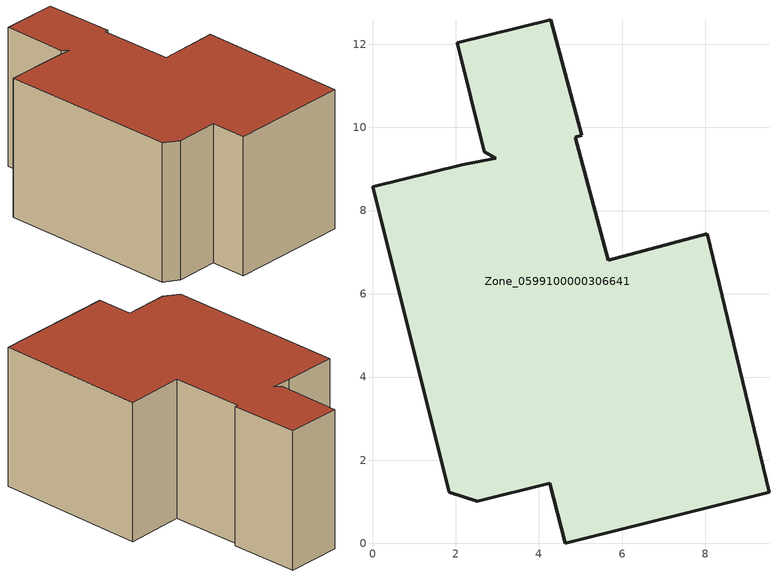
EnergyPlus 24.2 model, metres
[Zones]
Zone_0599100000306641
 floor ground (C_G): 4.26,1.45 2.51,1.02 1.84,1.23 0,8.57 2.16,9.1 2.96,9.26 2.69,9.41 2.04,12.03 4.28,12.59 5.03,9.81 4.87,9.76 5.66,6.81 8.04,7.44 9.53,1.23 4.63,0 z0
 wall outside (C_F): 2.96,9.26 2.16,9.1 0,8.57 1.84,1.23 2.51,1.02 4.26,1.45 4.63,0 9.53,1.23 8.04,7.44 5.66,6.81 4.87,9.76 5.03,9.81 4.28,12.59 2.04,12.03 2.69,9.41 2.96,9.26 z0:5.89
 roof outside (C_R): 2.51,1.02 4.26,1.45 4.63,0 9.53,1.23 8.04,7.44 5.66,6.81 4.87,9.76 5.03,9.81 4.28,12.59 2.04,12.03 2.69,9.41 2.96,9.26 2.16,9.1 0,8.57 1.84,1.23 z5.89
[BUILDING]
Pand.0599100000306641: North Axis=0; Terrain=City; Loads Convergence Tolerance Value=0.04; Temperature Convergence Tolerance Value=0.4; Solar Distribution=FullExterior; Maximum Number of Warmup Days=25; Minimum Number of Warmup Days=1
[Site:Location]
Rotterdam.The.Hague.AP_ZH_NLD Design_Conditions: Latitude=51.96; Longitude=4.45; Time Zone=1; Elevation=-4.5
[SITE:GROUNDTEMPERATURE:BUILDINGSURFACE]
18, 18, 18, 18, 18, 18, 18, 18, 18, 18, 18, 18
[MATERIAL] Thermal Absorptance=0.9; Solar Absorptance=0.7; Visible Absorptance=0.7
Name | Roughness | Thickness | Conductivity | Density | Specific Heat
G.TC.1965-1974 | MediumSmooth | 0.15 | 0.882353 | 540 | 1210
F.TC.1965-1974 | Rough | 0.3 | 0.697674 | 1920 | 840
R.TC.1965-1974 | MediumRough | 0.2 | 0.232558 | 1500 | 1000
[CONSTRUCTION]
C_G: G.TC.1965-1974
C_F: F.TC.1965-1974
C_R: R.TC.1965-1974
[ZONE]
Zone_0599100000306641: Type=1; Multiplier=1; Ceiling Height=Autocalculate; Volume=Autocalculate; Floor Area=autocalculate; Part of Total Floor Area=Yes
[ZONEINFILTRATION:DESIGNFLOWRATE]
Infil_Zone_0599100000306641: Zone or ZoneList or Space or SpaceList=Zone_0599100000306641; Schedule=AlwaysOn; Design Flow Rate Calculation Method=Flow/Area; Flow Rate per Floor Area=0.003; Constant Term Coefficient=1; Temperature Term Coefficient=0; Velocity Term Coefficient=0; Velocity Squared Term Coefficient=0
[HVACTEMPLATE:ZONE:IDEALLOADSAIRSYSTEM]
Zone_0599100000306641: Maximum Heating Supply Air Temperature=50; Minimum Cooling Supply Air Temperature=13; Maximum Heating Supply Air Humidity Ratio=0.0156; Minimum Cooling Supply Air Humidity Ratio=0.0077; Heating Limit=NoLimit; Cooling Limit=NoLimit; Dehumidification Control Type=ConstantSensibleHeatRatio; Cooling Sensible Heat Ratio=0.7; Dehumidification Setpoint=60; Humidification Control Type=None; Humidification Setpoint=30; Outdoor Air Method=None; Outdoor Air Flow Rate per Person=0.00944; Outdoor Air Flow Rate per Zone Floor Area=0; Outdoor Air Flow Rate per Zone=0; Demand Controlled Ventilation Type=None; Outdoor Air Economizer Type=NoEconomizer; Heat Recovery Type=None; Sensible Heat Recovery Effectiveness=0.7; Latent Heat Recovery Effectiveness=0.65
[ZONECONTROL:THERMOSTAT]
ThermostatControl_Zone_0599100000306641: Zone or ZoneList=Zone_0599100000306641; Control Type Schedule=DualSetpointControlType; Control 1=Thermostat_Zone_0599100000306641; Temperature Difference Between Cutout And Setpoint=0
[THERMOSTATSETPOINT:DUALSETPOINT]
Thermostat_Zone_0599100000306641: Heating Setpoint Temperature Schedule=HeatingSetpoint_Zone_0599100000306641; Cooling Setpoint Temperature Schedule=CoolingSetpoint_Zone_0599100000306641
[SCHEDULE:COMPACT]
HeatingSetpoint_Zone_0599100000306641: Through: 12/31, For: AllDays, Until: 24:00, 21
CoolingSetpoint_Zone_0599100000306641: Through: 12/31, For: AllDays, Until: 24:00, 24
DualSetpointControlType: Through: 12/31, For: AllDays, Until: 24:00, 4
AlwaysOn: Through: 12/31, For: AllDays, Until: 24:00, 1
